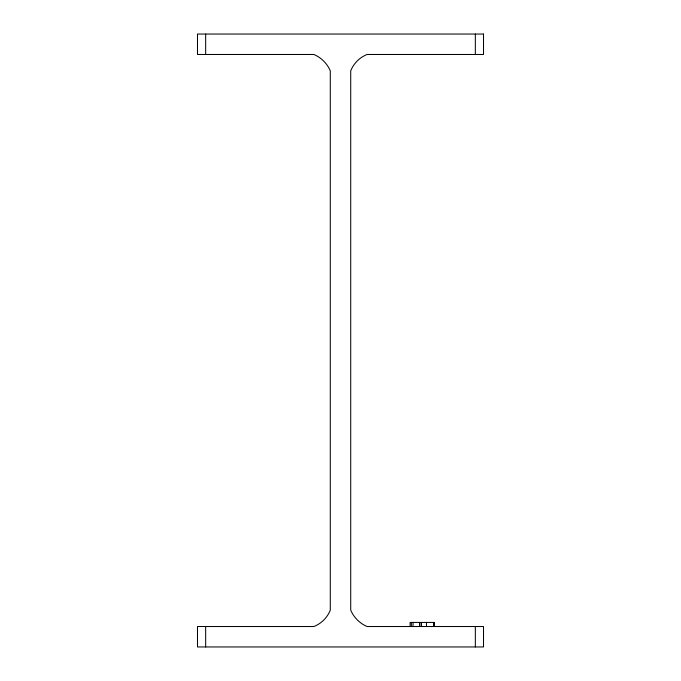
<?xml version="1.0" encoding="UTF-8"?>
<svg xmlns="http://www.w3.org/2000/svg" width="681" height="681" viewBox="0 0 681 681"><rect width="100%" height="100%" fill="white"/><g stroke="black" fill="none" stroke-linecap="round" stroke-linejoin="round"><path stroke-width="1.02" d="M434.197 622.434L434.197 626.52L434.265 622.434L410.107 622.434L410.107 626.52M475.338 34.05L475.338 54.48M475.338 626.52L475.338 646.95M433.967 622.434L433.967 626.52M433.797 622.434L433.797 626.52M433.584 622.434L433.584 626.52M426.485 622.434L426.485 626.52M421.488 622.434L421.488 626.52M421.309 622.434L421.309 626.52M419.7 622.434L419.7 626.52M419.513 622.434L419.513 626.52M413.026 622.434L413.026 626.52M411.341 622.434L411.341 626.52M205.662 34.05L205.662 54.48M205.662 626.52L205.662 646.95M483.51 34.05L197.49 34.05L197.49 54.48L313.941 54.48A31.19 31.19 0 0 1 330.285 70.824L330.285 610.176A29.326 29.326 0 0 1 313.941 626.52L197.49 626.52L197.49 646.95L483.51 646.95L483.51 626.52L367.059 626.52A31.19 31.19 0 0 1 350.715 610.176L350.715 70.824A29.326 29.326 0 0 1 367.059 54.48L483.51 54.48L483.51 34.05"/></g></svg>
